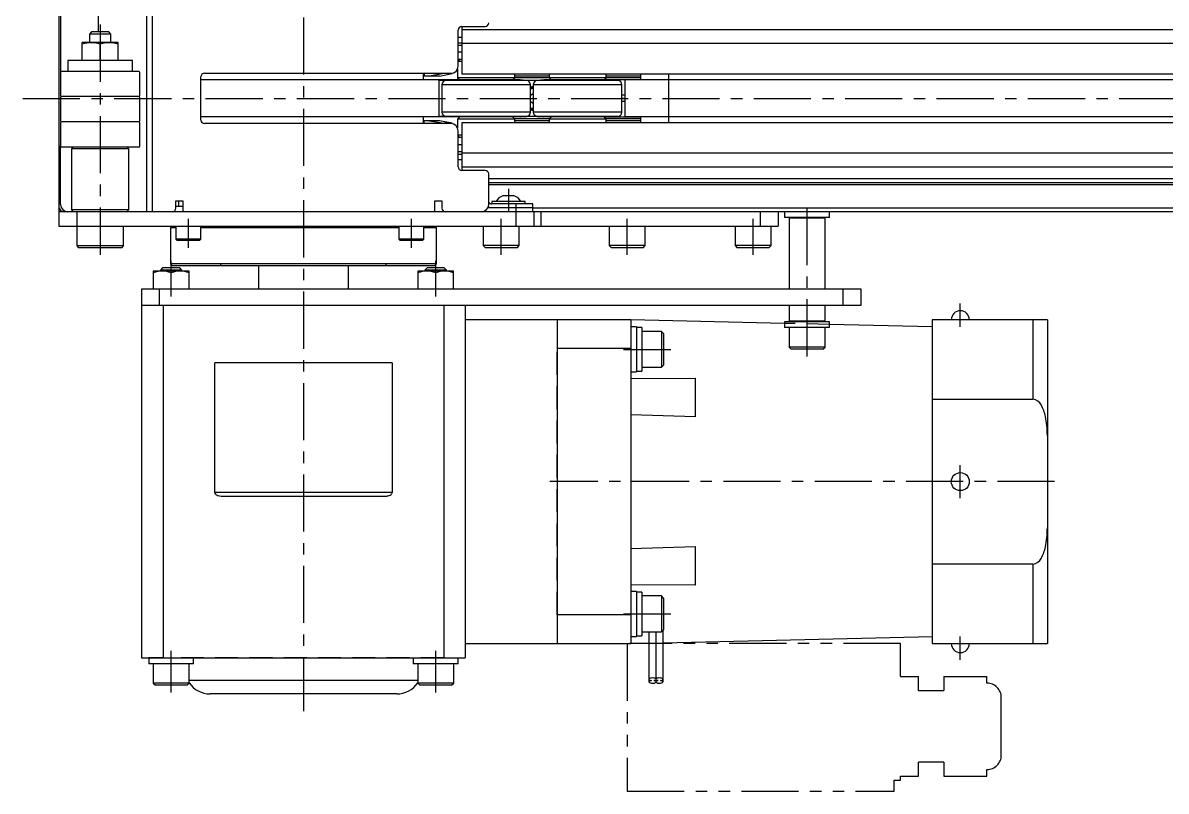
# Model space of a CAD drawing. Extents: x 0 to 4662, y -8 to 1177.
# Drawn here: x 1059.8 to 1377.6, y 758.7 to 972.2 of the extents above; entities that cross this region are included whole.
import ezdxf

# ---------------------------------------------------------------- set-up
doc = ezdxf.new("R2010")
doc.units = 0
doc.header["$LTSCALE"] = 0.5
for name, pattern in [('CENTER', [50.8, 31.75, -6.35, 6.35, -6.35]), ('DASHED', [19.05, 12.7, -6.35]), ('PHANTOM', [63.5, 31.75, -6.35, 6.35, -6.35, 6.35, -6.35])]:
    doc.linetypes.add(name, pattern=pattern)
for name, color, linetype in [('MSM_CENTER', 1, 'CENTER'), ('MSM_CONTINUOUS', 7, 'CONTINUOUS'), ('MSM_DASHED', 4, 'DASHED'), ('MSM_IMAGINARY', 6, 'PHANTOM')]:
    doc.layers.add(name, color=color, linetype=linetype)

msp = doc.modelspace()

# ---------------------------------------------------------------- linework, layer by layer
at = {"layer": 'MSM_CENTER'}
for p, q in [((1137.8, 1176.86), (1137.8, 780.86)), ((1081.3, 971.66), (1081.3, 907.66)), ((1059.8, 951.16), (4225.8, 951.16)), ((1194.8, 926.06), (1194.8, 919.86)), ((1277.8, 879.46), (1277.8, 921.66)), ((1105.8, 909.66), (1105.8, 917.66)), ((1167.8, 909.66), (1167.8, 917.66)), ((1192.8, 907.66), (1192.8, 917.66)), ((1227.8, 907.66), (1227.8, 917.66)), ((1262.8, 907.66), (1262.8, 917.66)), ((1101.03, 896.16), (1101.03, 906.06)), ((1174.57, 896.16), (1174.57, 906.06)), ((1114.82, 904.63), (1114.82, 905.29)), ((1160.78, 904.63), (1160.78, 905.29)), ((1320.4, 887.66), (1320.4, 894.16)), ((1226.8, 881.43), (1239.9, 881.43)), ((1320.4, 840.03), (1320.4, 849.28)), ((1346.6, 844.66), (1206.3, 844.66)), ((1226.8, 807.89), (1239.9, 807.89)), ((1320.4, 795.16), (1320.4, 801.66)), ((1101.03, 786.06), (1101.03, 797.66)), ((1174.57, 786.06), (1174.57, 797.66))]:
    msp.add_line(p, q, dxfattribs=at)
at = {"layer": 'MSM_CONTINUOUS'}
for p, q in [((1069.8, 983.66), (1069.8, 915.66)), ((1080.8, 969.66), (1080.8, 982.66)), ((1094.3, 919.66), (1094.3, 982.66)), ((1095.8, 919.66), (1095.8, 982.66)), ((1070.3, 980.66), (1070.3, 951.96)), ((1078.91, 969.66), (1078.3, 969.04)), ((1083.69, 969.66), (1078.91, 969.66)), ((1084.3, 969.04), (1083.69, 969.66)), ((1180.8, 960.16), (1180.8, 970.16)), ((1181.8, 971.16), (1181.8, 957.91)), ((1181.8, 971.16), (1188.3, 971.16)), ((4103.8, 970.24), (1181.8, 970.24)), ((1076.32, 961.66), (1076.32, 966.66)), ((1086.28, 966.66), (1076.32, 966.66)), ((1078.3, 969.04), (1078.3, 966.66)), ((1084.3, 969.04), (1078.3, 969.04)), ((1081.3, 961.66), (1081.3, 966.22)), ((1084.3, 966.66), (1084.3, 969.04)), ((1086.28, 961.66), (1086.28, 966.66)), ((1180.8, 968.16), (1181.8, 968.16)), ((1180.8, 966.64), (1181.8, 966.64)), ((4103.8, 966.4), (1181.8, 966.4)), ((1180.8, 965.94), (1181.8, 965.94)), ((1181.8, 964.01), (1180.8, 964.01)), ((1072.3, 961.66), (1072.3, 958.66)), ((1090.3, 961.66), (1072.3, 961.66)), ((1090.3, 958.66), (1090.3, 961.66)), ((1181.26, 962.01), (1180.8, 961.55)), ((1181.8, 962.01), (1180.8, 962.01)), ((1181.8, 961.41), (1180.8, 961.41)), ((1092, 958.66), (1070.6, 958.66)), ((1092.3, 951.96), (1092.3, 958.36)), ((1109.3, 945.16), (1109.3, 957.16)), ((1110.3, 958.16), (1178.8, 958.16)), ((1171.14, 956.31), (1171.14, 958.16)), ((1175.62, 957.36), (1171.14, 957.36)), ((1171.38, 958.16), (1171.38, 957.36)), ((1176.99, 958.06), (1172.72, 957.36)), ((1175.62, 957.36), (1179.17, 958.06)), ((1176.99, 958.16), (1176.99, 958.06)), ((1179.17, 958.06), (1176.99, 958.06)), ((1179.17, 958.06), (1179.17, 958.19)), ((1180.66, 959.42), (1180.66, 956.91)), ((1180.66, 956.91), (1181.26, 956.31)), ((1196.54, 956.91), (1180.66, 956.91)), ((4103.8, 957.91), (1181.8, 957.91)), ((1195.94, 956.31), (1196.54, 956.91)), ((1206.11, 956.86), (1196.49, 956.86)), ((1196.54, 956.91), (1196.54, 957.91)), ((1206.06, 957.36), (1196.54, 957.36)), ((1206.06, 957.91), (1206.06, 956.91)), ((1206.06, 956.91), (1206.66, 956.31)), ((1221.94, 956.91), (1206.06, 956.91)), ((1221.34, 956.31), (1221.94, 956.91)), ((1231.46, 956.86), (1221.89, 956.86)), ((1221.94, 956.91), (1221.94, 957.91)), ((1231.46, 957.36), (1221.94, 957.36)), ((1231.46, 957.91), (1231.46, 956.31)), ((1239.4, 944.41), (1239.4, 957.91)), ((1198, 956.31), (1109.3, 956.31)), ((1175.5, 946.01), (1175.5, 956.31)), ((1177.49, 956.16), (1175.5, 956.16)), ((1176.3, 954.95), (1176.3, 947.36)), ((1200.9, 954.95), (1176.3, 954.95)), ((1179.2, 956.31), (1177.4, 956.15)), ((1199.8, 956.15), (1177.4, 956.15)), ((1199.8, 956.15), (1198, 956.31)), ((1202.89, 956.16), (1199.71, 956.16)), ((1200.9, 947.36), (1200.9, 954.95)), ((1201.7, 954.95), (1201.7, 947.36)), ((1226.3, 954.95), (1201.7, 954.95)), ((1204.6, 956.31), (1202.8, 956.15)), ((1225.2, 956.15), (1202.8, 956.15)), ((1223.4, 956.31), (1204.6, 956.31)), ((1231.46, 956.36), (1221.39, 956.36)), ((1225.2, 956.15), (1223.4, 956.31)), ((1226.3, 947.36), (1226.3, 954.95)), ((1227.1, 956.31), (1227.1, 946.01)), ((4176.3, 956.31), (1227.1, 956.31)), ((1070.3, 951.36), (1070.3, 944.96)), ((1092, 951.66), (1070.6, 951.66)), ((1092.3, 944.96), (1092.3, 951.36)), ((1200.9, 952.08), (1201.7, 952.54)), ((1227.1, 952.02), (1226.3, 952.02)), ((1227.1, 951.16), (1226.3, 951.16)), ((1227.1, 950.29), (1226.3, 950.29)), ((1200.9, 947.36), (1176.3, 947.36)), ((1201.7, 949.77), (1200.9, 950.23)), ((1226.3, 947.36), (1201.7, 947.36)), ((1070.3, 944.36), (1070.3, 937.96)), ((1092, 944.66), (1070.6, 944.66)), ((1092.3, 937.96), (1092.3, 944.36)), ((1198, 946.01), (1109.3, 946.01)), ((1178.8, 944.16), (1110.3, 944.16)), ((1171.14, 944.16), (1171.14, 946.01)), ((1175.62, 944.96), (1171.14, 944.96)), ((1171.38, 944.16), (1171.38, 944.96)), ((1172.72, 944.96), (1176.99, 944.26)), ((1177.49, 946.16), (1175.5, 946.16)), ((1179.17, 944.26), (1175.62, 944.96)), ((1176.99, 944.26), (1176.99, 944.16)), ((1179.17, 944.26), (1176.99, 944.26)), ((1177.4, 946.16), (1179.2, 946.01)), ((1199.8, 946.16), (1177.4, 946.16)), ((1179.17, 944.12), (1179.17, 944.26)), ((1181.26, 946.01), (1180.66, 945.41)), ((1180.66, 945.41), (1180.66, 942.89)), ((1196.54, 945.41), (1180.66, 945.41)), ((4103.8, 944.41), (1181.8, 944.41)), ((1181.8, 944.41), (1181.8, 931.16)), ((1196.54, 945.41), (1195.94, 946.01)), ((1206.11, 945.46), (1196.49, 945.46)), ((1196.54, 944.41), (1196.54, 945.41)), ((1206.06, 944.96), (1196.54, 944.96)), ((1198, 946.01), (1199.8, 946.16)), ((1202.89, 946.16), (1199.71, 946.16)), ((1202.8, 946.16), (1204.6, 946.01)), ((1225.2, 946.16), (1202.8, 946.16)), ((1223.4, 946.01), (1204.6, 946.01)), ((1206.66, 946.01), (1206.06, 945.41)), ((1206.06, 945.41), (1206.06, 944.41)), ((1221.94, 945.41), (1206.06, 945.41)), ((1221.94, 945.41), (1221.34, 946.01)), ((1231.46, 945.96), (1221.39, 945.96)), ((1231.46, 945.46), (1221.89, 945.46)), ((1221.94, 944.41), (1221.94, 945.41)), ((1231.46, 944.96), (1221.94, 944.96)), ((1223.4, 946.01), (1225.2, 946.16)), ((4176.3, 946.01), (1227.1, 946.01)), ((1231.46, 946.01), (1231.46, 944.41)), ((1180.8, 932.16), (1180.8, 942.16)), ((1181.8, 940.91), (1180.8, 940.91)), ((1180.8, 940.77), (1181.26, 940.31)), ((1070.3, 921.66), (1070.3, 937.95)), ((1092, 937.66), (1070.6, 937.66)), ((1073.8, 937.66), (1073.3, 937.16)), ((1089.3, 937.16), (1088.8, 937.66)), ((1181.8, 940.31), (1180.8, 940.31)), ((1180.8, 938.31), (1181.8, 938.31)), ((1073.3, 937.16), (1073.3, 920.16)), ((1089.3, 937.16), (1073.3, 937.16)), ((1089.3, 920.16), (1089.3, 937.16)), ((1180.8, 936.38), (1181.8, 936.38)), ((1180.8, 935.68), (1181.8, 935.68)), ((4103.8, 935.91), (1181.8, 935.91)), ((1180.8, 934.16), (1181.8, 934.16)), ((4103.8, 932.07), (1181.8, 932.07)), ((1188.3, 931.16), (1181.8, 931.16)), ((1189.3, 921.66), (1189.3, 930.16)), ((4096.3, 928.82), (1189.3, 928.82)), ((4096.3, 927.66), (1189.3, 927.66)), ((4096.3, 927.16), (1189.3, 927.16)), ((1102.3, 922.66), (1104.3, 922.66)), ((1102.3, 920.66), (1102.3, 922.66)), ((1103.03, 922.66), (1103.03, 921.16)), ((1104.3, 922.66), (1104.3, 919.66)), ((1174.3, 922.66), (1176.3, 922.66)), ((1174.3, 919.66), (1174.3, 922.66)), ((1176.3, 922.66), (1176.3, 920.66)), ((1201.6, 921.86), (1190.14, 921.86)), ((1190.2, 922.56), (1190.2, 921.86)), ((1199.4, 922.56), (1190.2, 922.56)), ((1196.38, 924.06), (1193.22, 924.06)), ((1196.8, 921.86), (1196.8, 920.81)), ((1199.4, 921.86), (1199.4, 922.56)), ((1201.6, 920.81), (1201.6, 921.86)), ((1069.8, 920.66), (1069.89, 920.66)), ((4215.8, 919.66), (1069.8, 919.66)), ((1073.3, 920.16), (1073.8, 919.66)), ((1089.3, 920.16), (1073.3, 920.16)), ((1074.8, 919.66), (1074.8, 910.16)), ((1088.8, 919.66), (1089.3, 920.16)), ((1104.3, 921.16), (1102.3, 921.16)), ((1176.85, 919.76), (1176.85, 919.66)), ((1201.6, 920.71), (1189.06, 920.71)), ((1190.08, 920.81), (1201.6, 920.81)), ((1196.8, 920.71), (1196.8, 915.66)), ((1201.6, 919.66), (1201.6, 920.71)), ((4084, 920.66), (1201.6, 920.66)), ((1201.8, 919.66), (1201.8, 915.66)), ((1203.8, 919.66), (1203.8, 915.66)), ((1264.8, 919.66), (1264.8, 915.66)), ((1269.8, 919.66), (1269.8, 915.66)), ((1271.55, 919.66), (1271.55, 918.06)), ((1284.05, 918.06), (1284.05, 919.66)), ((1069.8, 915.66), (1269.8, 915.66)), ((1087.8, 910.16), (1087.8, 915.66)), ((1101.3, 915.66), (1100.8, 915.16)), ((1102.3, 915.66), (1102.3, 912.06)), ((1109.3, 912.06), (1109.3, 915.66)), ((1164.3, 915.66), (1164.3, 912.06)), ((1171.3, 912.06), (1171.3, 915.66)), ((1174.8, 915.16), (1174.3, 915.66)), ((1187.8, 915.66), (1187.8, 910.26)), ((1197.8, 910.26), (1197.8, 915.66)), ((1222.8, 915.66), (1222.8, 910.26)), ((1232.8, 910.26), (1232.8, 915.66)), ((1257.8, 915.66), (1257.8, 910.26)), ((1267.8, 910.26), (1267.8, 915.66)), ((1284.05, 918.06), (1271.55, 918.06)), ((1273, 918.06), (1272.8, 917.86)), ((1272.8, 917.86), (1272.8, 898.16)), ((1282.8, 917.86), (1272.8, 917.86)), ((1282.8, 917.86), (1282.6, 918.06)), ((1282.8, 898.16), (1282.8, 917.86)), ((1100.8, 915.16), (1100.8, 905.16)), ((1102.28, 915.16), (1100.8, 915.16)), ((1164.32, 915.16), (1109.29, 915.16)), ((1174.8, 915.16), (1171.3, 915.16)), ((1174.8, 905.16), (1174.8, 915.16)), ((1074.8, 910.16), (1075.3, 909.66)), ((1087.8, 910.16), (1074.8, 910.16)), ((1087.3, 909.66), (1075.3, 909.66)), ((1087.3, 909.66), (1087.8, 910.16)), ((1102.3, 912.06), (1102.7, 911.66)), ((1109.3, 912.06), (1102.3, 912.06)), ((1108.9, 911.66), (1102.7, 911.66)), ((1108.9, 911.66), (1109.3, 912.06)), ((1164.3, 912.06), (1164.7, 911.66)), ((1171.3, 912.06), (1164.3, 912.06)), ((1170.9, 911.66), (1164.7, 911.66)), ((1170.9, 911.66), (1171.3, 912.06)), ((1187.8, 910.26), (1188.4, 909.66)), ((1197.8, 910.26), (1187.8, 910.26)), ((1197.2, 909.66), (1188.4, 909.66)), ((1197.2, 909.66), (1197.8, 910.26)), ((1222.8, 910.26), (1223.4, 909.66)), ((1232.8, 910.26), (1222.8, 910.26)), ((1232.2, 909.66), (1223.4, 909.66)), ((1232.2, 909.66), (1232.8, 910.26)), ((1257.8, 910.26), (1258.4, 909.66)), ((1267.8, 910.26), (1257.8, 910.26)), ((1267.2, 909.66), (1258.4, 909.66)), ((1267.2, 909.66), (1267.8, 910.26)), ((1106.01, 903.16), (1096.05, 903.16)), ((1096.05, 903.16), (1096.05, 898.16)), ((1098.64, 904.06), (1098.03, 903.44)), ((1098.03, 903.44), (1098.03, 903.16)), ((1104.03, 903.44), (1098.03, 903.44)), ((1103.42, 904.06), (1098.64, 904.06)), ((1100.8, 905.16), (1101.3, 904.66)), ((1174.8, 905.16), (1100.8, 905.16)), ((1101.03, 898.16), (1101.03, 902.72)), ((1174.3, 904.66), (1101.3, 904.66)), ((1104.03, 903.44), (1103.42, 904.06)), ((1104.03, 903.16), (1104.03, 903.44)), ((1106.01, 898.16), (1106.01, 903.16)), ((1125.3, 904.66), (1125.3, 898.16)), ((1150.3, 898.16), (1150.3, 904.66)), ((1179.55, 903.16), (1169.59, 903.16)), ((1169.59, 903.16), (1169.59, 898.16)), ((1172.18, 904.06), (1171.57, 903.44)), ((1171.57, 903.44), (1171.57, 903.16)), ((1177.57, 903.44), (1171.57, 903.44)), ((1176.96, 904.06), (1172.18, 904.06)), ((1174.3, 904.66), (1174.8, 905.16)), ((1174.57, 898.16), (1174.57, 902.72)), ((1177.57, 903.44), (1176.96, 904.06)), ((1177.57, 903.16), (1177.57, 903.44)), ((1179.55, 898.16), (1179.55, 903.16)), ((1092.8, 898.16), (1092.8, 795.66)), ((1292.8, 898.16), (1092.8, 898.16)), ((1097.8, 893.66), (1097.8, 898.16)), ((1287.8, 893.66), (1287.8, 898.16)), ((1292.8, 893.66), (1292.8, 898.16)), ((1092.8, 893.66), (1292.8, 893.66)), ((1098.8, 893.66), (1098.8, 795.66)), ((1176.8, 893.66), (1176.8, 795.66)), ((1182.8, 893.66), (1182.8, 795.66)), ((1272.8, 893.66), (1272.8, 889.26)), ((1282.8, 889.26), (1282.8, 893.66)), ((1228.8, 889.66), (1182.8, 889.66)), ((1208.3, 889.66), (1208.3, 799.66)), ((1271.55, 888.64), (1228.8, 889.66)), ((1228.8, 889.66), (1228.8, 799.66)), ((1230.4, 887.68), (1228.8, 887.68)), ((1230.4, 887.68), (1230.4, 875.18)), ((1231.9, 887.53), (1230.4, 887.53)), ((1231.9, 887.53), (1231.9, 875.33)), ((1271.55, 889.06), (1271.55, 887.46)), ((1284.05, 889.06), (1271.55, 889.06)), ((1284.05, 887.46), (1271.55, 887.46)), ((1272.8, 889.26), (1273, 889.06)), ((1282.8, 889.26), (1272.8, 889.26)), ((1272.8, 887.46), (1272.8, 882.06)), ((1282.6, 889.06), (1282.8, 889.26)), ((1282.8, 882.06), (1282.8, 887.46)), ((1284.05, 887.46), (1284.05, 889.06)), ((1312.6, 887.66), (1284.05, 888.34)), ((1312.6, 889.66), (1312.6, 799.66)), ((1344.6, 889.66), (1312.6, 889.66)), ((1340.6, 889.66), (1340.6, 867.57)), ((1344.6, 889.66), (1344.6, 799.66)), ((1237.3, 886.43), (1231.9, 886.43)), ((1237.9, 885.83), (1237.3, 886.43)), ((1237.3, 886.43), (1237.3, 876.43)), ((1237.9, 885.83), (1237.9, 877.03)), ((1228.8, 881.66), (1208.3, 881.66)), ((1272.8, 882.06), (1273.4, 881.46)), ((1282.8, 882.06), (1272.8, 882.06)), ((1282.2, 881.46), (1273.4, 881.46)), ((1282.2, 881.46), (1282.8, 882.06)), ((1113.14, 841.66), (1113.14, 877.66)), ((1162.46, 877.66), (1113.14, 877.66)), ((1162.46, 877.66), (1162.46, 841.66)), ((1228.8, 875.18), (1230.4, 875.18)), ((1230.4, 875.33), (1231.9, 875.33)), ((1231.9, 876.43), (1237.3, 876.43)), ((1237.3, 876.43), (1237.9, 877.03)), ((1228.8, 873.36), (1246.81, 873.4)), ((1246.81, 862.68), (1246.81, 873.4)), ((1312.6, 867.57), (1340.6, 867.57)), ((1246.81, 862.68), (1228.8, 863.23)), ((1162.46, 841.66), (1113.14, 841.66)), ((1114.89, 840.66), (1160.71, 840.66)), ((1228.8, 826.08), (1246.81, 826.64)), ((1246.81, 815.92), (1246.81, 826.64)), ((1340.6, 821.74), (1312.6, 821.74)), ((1340.6, 821.74), (1340.6, 799.66)), ((1246.81, 815.92), (1228.8, 815.96)), ((1230.4, 814.14), (1228.8, 814.14)), ((1230.4, 814.14), (1230.4, 801.64)), ((1231.9, 813.99), (1230.4, 813.99)), ((1231.9, 813.99), (1231.9, 801.79)), ((1237.3, 812.89), (1231.9, 812.89)), ((1237.9, 812.29), (1237.3, 812.89)), ((1237.3, 812.89), (1237.3, 802.89)), ((1237.9, 812.29), (1237.9, 803.49)), ((1228.8, 807.66), (1208.3, 807.66)), ((1228.8, 801.64), (1230.4, 801.64)), ((1230.4, 801.79), (1231.9, 801.79)), ((1231.9, 802.89), (1237.3, 802.89)), ((1233.85, 802.89), (1233.85, 789.03)), ((1235.8, 802.89), (1235.8, 789.85)), ((1237.3, 802.89), (1237.9, 803.49)), ((1237.75, 789.03), (1237.75, 803.34)), ((1237.75, 799.87), (1312.6, 801.66)), ((1182.8, 799.66), (1228.8, 799.66)), ((1228.8, 799.66), (1233.85, 799.78)), ((1312.6, 799.66), (1344.6, 799.66)), ((1092.8, 795.66), (1182.8, 795.66)), ((1094.78, 795.66), (1094.78, 794.06)), ((1107.28, 794.06), (1107.28, 795.66)), ((1168.32, 795.66), (1168.32, 794.06)), ((1180.82, 794.06), (1180.82, 795.66)), ((1107.28, 794.06), (1094.78, 794.06)), ((1096.03, 794.06), (1096.03, 788.66)), ((1106.03, 788.66), (1106.03, 794.06)), ((1180.82, 794.06), (1168.32, 794.06)), ((1169.57, 794.06), (1169.57, 788.66)), ((1179.57, 788.66), (1179.57, 794.06)), ((1096.03, 788.66), (1096.63, 788.06)), ((1106.03, 788.66), (1096.03, 788.66)), ((1105.43, 788.06), (1106.03, 788.66)), ((1169.57, 789.37), (1106.03, 789.37)), ((1169.57, 788.66), (1170.17, 788.06)), ((1179.57, 788.66), (1169.57, 788.66)), ((1178.97, 788.06), (1179.57, 788.66)), ((1235.8, 789.62), (1235.8, 789.14)), ((1105.43, 788.06), (1096.63, 788.06)), ((1163.75, 785.66), (1111.85, 785.66)), ((1178.97, 788.06), (1170.17, 788.06))]:
    msp.add_line(p, q, dxfattribs=at)
msp.add_circle((1320.4, 844.66), 2.5, dxfattribs=at)
for centre, radius, start, end in [((1181.8, 970.16), 1, 90, 180), ((1188.3, 972.16), 1, 270, 0), ((1078.81, 959.28), 7.37, 70.2592, 109.7408), ((1083.79, 959.28), 7.37, 70.2592, 109.7408), ((1178.8, 960.16), 2, 270, 0), ((1070.6, 958.36), 0.3, 90, 180), ((1092, 958.36), 0.3, 0, 90), ((1110.3, 957.16), 1, 90, 180), ((1177.5, 954.95), 1.2, 95, 180), ((1199.7, 954.95), 1.2, 0, 85), ((1201.8, 951.16), 3.3, 91.7365, 105.8266), ((1201.8, 951.16), 3, 91.9102, 107.4576), ((1201.8, 951.16), 2.75, 92.0839, 109.1033), ((1202.9, 954.95), 1.2, 95, 180), ((1225.1, 954.95), 1.2, 0, 85), ((1070.6, 951.96), 0.3, 180, 270), ((1070.6, 951.36), 0.3, 90, 180), ((1092, 951.96), 0.3, 270, 0), ((1092, 951.36), 0.3, 0, 90), ((1177.5, 947.36), 1.2, 180, 265), ((1199.7, 947.36), 1.2, 275, 0), ((1201.8, 951.16), 2.75, 250.8967, 267.9161), ((1201.8, 951.16), 3, 252.5424, 268.0898), ((1201.8, 951.16), 3.3, 254.1734, 268.2635), ((1202.9, 947.36), 1.2, 180, 265), ((1225.1, 947.36), 1.2, 275, 0), ((1070.6, 944.96), 0.3, 180, 270), ((1070.6, 944.36), 0.3, 90, 180), ((1092, 944.96), 0.3, 270, 0), ((1092, 944.36), 0.3, 0, 90), ((1110.3, 945.16), 1, 180, 270), ((1178.8, 942.16), 2, 0, 90), ((1070.6, 937.96), 0.3, 180, 270), ((1092, 937.96), 0.3, 270, 0), ((1181.8, 932.16), 1, 180, 270), ((1188.3, 930.16), 1, 0, 90), ((1190.14, 922.86), 1, 213.2257, 270), ((1193.71, 921.6), 2.5, 101.2228, 157.6119), ((1195.89, 921.6), 2.5, 22.3881, 78.7772), ((1071.3, 921.16), 1.5, 180, 270), ((1072.3, 921.66), 2, 180, 270), ((1101.3, 920.66), 1, 270, 0), ((1177.3, 920.66), 1, 180, 270), ((1187.3, 921.66), 2, 270, 0), ((1190.08, 922.81), 2, 243.6393, 270), ((1098.54, 895.78), 7.37, 70.2592, 109.7408), ((1103.52, 895.78), 7.37, 70.2592, 109.7408), ((1172.08, 895.78), 7.37, 70.2592, 109.7408), ((1177.06, 895.78), 7.37, 70.2592, 109.7408), ((1320.4, 889.66), 2.5, 0, 180), ((1340.29, 864.73), 2.86, 25.9549, 83.8089), ((1333.89, 860.81), 10.36, 10.8222, 29.9349), ((1320.99, 858.01), 23.56, 5.5896, 11.6346), ((1306, 856.76), 38.6, 1.0083, 5.2636), ((1113.86, 841.69), 0.72, 182.3772, 221.7539), ((1114.46, 842.29), 1.56, 222.8658, 254.6286), ((1114.87, 843.53), 2.87, 253.224, 270.3008), ((1160.73, 843.5), 2.84, 269.6042, 288.0377), ((1161.11, 842.38), 1.66, 287.7238, 309.8637), ((1161.59, 841.78), 0.895, 310.4126, 335.1376), ((1161.84, 841.66), 0.616, 336.0268, 358.8631), ((1306, 832.55), 38.6, 354.7364, 358.9917), ((1333.89, 828.5), 10.36, 330.0651, 349.1778), ((1320.99, 831.3), 23.56, 348.3654, 354.4104), ((1340.29, 824.58), 2.86, 276.1911, 334.0451), ((1320.4, 799.66), 2.5, 180, 0), ((1111.85, 792.66), 7, 213.6896, 270), ((1163.75, 792.66), 7, 270, 326.3104), ((1234.06, 789.72), 0.208, 125.3186, 175.4128), ((1234.04, 789.75), 0.193, 183.4917, 229.445), ((1234.04, 789.01), 0.193, 130.555, 176.5083), ((1234.06, 789.04), 0.208, 184.5872, 234.6814), ((1234.33, 790.07), 0.626, 228.3457, 249.5368), ((1234.33, 788.69), 0.626, 110.4632, 131.6543), ((1234.64, 788.82), 1.28, 93.7298, 123.0679), ((1234.64, 789.95), 1.28, 236.9321, 266.2702), ((1234.72, 791.08), 1.71, 249.1011, 263.7733), ((1234.72, 787.69), 1.71, 96.2267, 110.8989), ((1234.85, 787.51), 2.6, 83.3743, 96.5556), ((1234.85, 791.25), 2.6, 263.4444, 276.6257), ((1234.97, 788.33), 1.78, 71.8882, 84.0291), ((1234.97, 790.43), 1.78, 275.9709, 288.1118), ((1234.94, 791.29), 1.92, 276.6967, 286.2718), ((1234.94, 787.48), 1.92, 73.7282, 83.3033), ((1235.23, 790.35), 0.94, 285.4796, 299.9122), ((1235.23, 788.41), 0.94, 60.0878, 74.5204), ((1235.33, 789.37), 0.677, 46.2507, 74.1071), ((1235.33, 789.4), 0.677, 285.8929, 313.7493), ((1235.48, 789.92), 0.436, 299.4386, 317.2937), ((1235.48, 788.85), 0.436, 42.7063, 60.5614), ((1236.27, 789.37), 0.677, 105.8929, 133.7493), ((1236.12, 789.92), 0.436, 222.7063, 240.5614), ((1236.12, 788.85), 0.436, 119.4386, 137.2937), ((1236.27, 789.4), 0.677, 226.2507, 254.1071), ((1236.37, 790.35), 0.94, 240.0878, 254.5204), ((1236.37, 788.41), 0.94, 105.4796, 119.9122), ((1236.63, 788.33), 1.78, 95.9709, 108.1118), ((1236.63, 790.43), 1.78, 251.8882, 264.0291), ((1236.66, 791.29), 1.92, 253.7282, 263.3033), ((1236.66, 787.48), 1.92, 96.6967, 106.2718), ((1236.75, 787.51), 2.6, 83.4444, 96.6257), ((1236.75, 791.25), 2.6, 263.3743, 276.5556), ((1236.96, 788.82), 1.28, 56.9321, 86.2702), ((1236.96, 789.95), 1.28, 273.7298, 303.0679), ((1236.88, 791.08), 1.71, 276.2267, 290.8989), ((1236.88, 787.69), 1.71, 69.1011, 83.7733), ((1237.27, 790.07), 0.626, 290.4632, 311.6543), ((1237.27, 788.69), 0.626, 48.3457, 69.5368), ((1237.54, 789.72), 0.208, 4.5872, 54.6814), ((1237.54, 789.04), 0.208, 305.3186, 355.4128), ((1237.56, 789.75), 0.193, 310.555, 356.5083), ((1237.56, 789.01), 0.193, 3.4917, 49.445)]:
    msp.add_arc(centre, radius, start, end, dxfattribs=at)
at = {"layer": 'MSM_DASHED'}
for p, q in [((1284.05, 888.34), (1271.55, 888.64)), ((1322.9, 889.66), (1317.9, 889.66)), ((1208.3, 807.66), (1208.3, 881.66)), ((1317.9, 799.66), (1322.9, 799.66)), ((1098.8, 795.66), (1094.78, 795.66)), ((1176.8, 795.66), (1101.3, 795.66)), ((1101.03, 788.06), (1101.03, 791.06)), ((1174.57, 788.06), (1174.57, 791.06))]:
    msp.add_line(p, q, dxfattribs=at)
at = {"layer": 'MSM_IMAGINARY'}
for p, q in [((1227.8, 799.66), (1227.8, 758.66)), ((1303.8, 799.66), (1228.55, 799.66)), ((1303.8, 790.51), (1303.8, 799.66)), ((1303.8, 790.51), (1308.8, 790.51)), ((1308.8, 786.66), (1308.8, 790.51)), ((1315.8, 790.51), (1315.8, 786.66)), ((1315.8, 790.51), (1327.8, 790.51)), ((1327.8, 788.66), (1327.8, 790.51)), ((1308.8, 786.66), (1315.8, 786.66)), ((1331.8, 780.98), (1331.8, 784.66)), ((1331.8, 768.66), (1331.8, 784.66)), ((1331.8, 768.66), (1331.8, 772.33)), ((1308.8, 762.8), (1308.8, 766.66)), ((1315.8, 766.66), (1308.8, 766.66)), ((1315.8, 766.66), (1315.8, 762.8)), ((1303.8, 761.66), (1303.8, 762.8)), ((1303.8, 762.8), (1308.8, 762.8)), ((1315.8, 762.8), (1327.8, 762.8)), ((1327.8, 762.8), (1327.8, 764.66)), ((1301.97, 758.66), (1301.97, 761.66)), ((1301.97, 761.66), (1303.8, 761.66)), ((1227.8, 758.66), (1301.97, 758.66))]:
    msp.add_line(p, q, dxfattribs=at)
for centre, start, end in [((1327.8, 784.66), 0, 90), ((1327.8, 768.66), 270, 0)]:
    msp.add_arc(centre, 4, start, end, dxfattribs=at)

doc.saveas('drawing.dxf')
